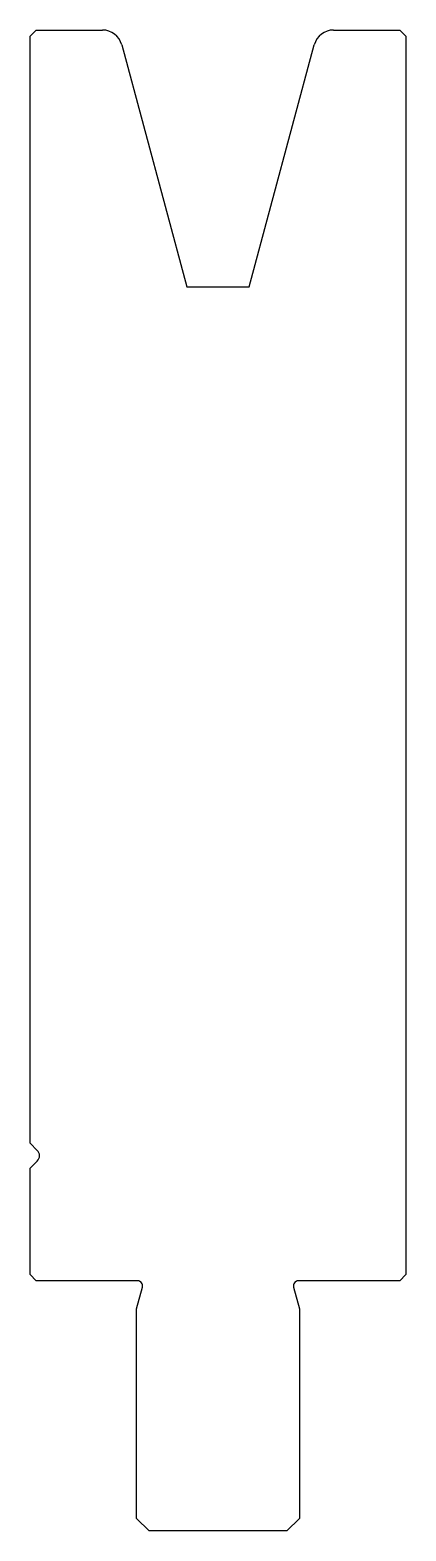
# Model space of a CAD drawing. Header units: metres. Extents: x -13 to 17, y -60 to 60.
import ezdxf

# ---------------------------------------------------------------- set-up
doc = ezdxf.new("R2010")
doc.units = ezdxf.units.M

msp = doc.modelspace()

# ---------------------------------------------------------------- linework, layer by layer
for p, q in [((-12.847156, 60.314418), (-13.347156, 59.814418)), ((-12.847156, 60.314418), (-7.57488, 60.314418)), ((10.880567, 60.314418), (16.152844, 60.314418)), ((16.652844, 59.814418), (16.152844, 60.314418)), ((-13.347156, -28.685582), (-13.347156, 59.814418)), ((-6.029398, 59.128529), (-0.847156, 39.788139)), ((4.152844, 39.788139), (9.335086, 59.128529)), ((16.652844, 59.814418), (16.652844, -39.185582)), ((-0.847156, 39.788139), (4.152844, 39.788139)), ((-12.77142, -29.261318), (-13.347156, -28.685582)), ((-13.347156, -30.685582), (-12.77142, -30.109846)), ((-13.347156, -39.185582), (-13.347156, -30.685582)), ((-13.347156, -39.185582), (-12.847156, -39.685582)), ((16.152844, -39.685582), (16.652844, -39.185582)), ((-4.767156, -39.685582), (-12.847156, -39.685582)), ((-4.847156, -41.929627), (-4.380786, -40.189109)), ((7.686473, -40.189109), (8.152844, -41.929627)), ((16.152844, -39.685582), (8.072844, -39.685582)), ((-4.847156, -58.685582), (-4.847156, -41.929627)), ((8.152844, -41.929627), (8.152844, -58.685582)), ((-4.847156, -58.685582), (-3.847156, -59.685582)), ((7.152844, -59.685582), (8.152844, -58.685582)), ((7.152844, -59.685582), (-3.847156, -59.685582))]:
    msp.add_line(p, q)
for centre, radius, start, end in [((-7.57488, 58.714418), 1.6, 15, 90), ((10.880567, 58.714418), 1.6, 90, 165), ((-13.195684, -29.685582), 0.6, 315, 45), ((-4.767156, -40.085582), 0.4, 345, 90), ((8.072844, -40.085582), 0.4, 90, 195)]:
    msp.add_arc(centre, radius, start, end)

doc.saveas('drawing.dxf')
